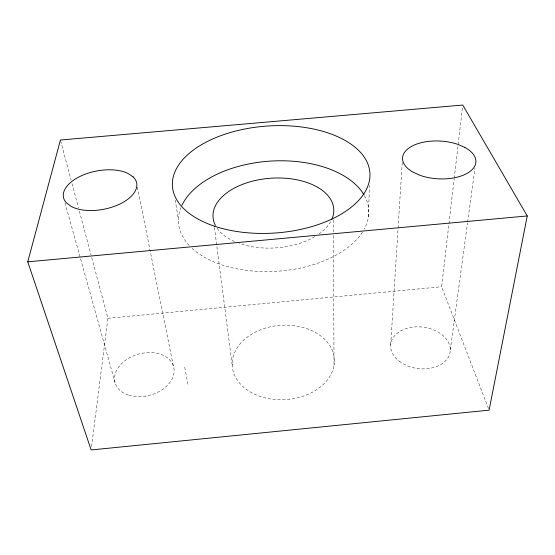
<?xml version="1.0" encoding="UTF-8"?>
<svg xmlns="http://www.w3.org/2000/svg" width="555" height="555" viewBox="0 0 555 555"><rect width="100%" height="100%" fill="white"/><g stroke="black" fill="none" stroke-linecap="round" stroke-linejoin="round"><path stroke-width="0.42" stroke-dasharray="2.77 2.08" d="M368.43 216.818L369.429 185.46M390.699 344.586L398.025 229.049M398.074 228.188L402.229 162.657M488.483 408.549L441.613 286.741L454.129 179.105M454.226 178.245L462.433 107.628M91.582 446.532L107.892 318.299L91.18 255.522M450.306 349.921L467.525 222.86M467.643 222L474.969 167.915M107.892 318.299L441.613 286.741M64.977 202.859L115.038 382.52M60.655 140.845L71.13 180.188M72.018 183.538L78.484 207.813M79.372 211.157L90.958 254.683M137.314 187.111L173.278 365.62M184.732 367.223L188.291 386.169M175.179 199.994L178.419 219.537M214.431 227.536L232.247 365.488M333.375 219.849L333.43 231.976M333.444 235.445L334.02 365.384A51.143 37.24 -3.8 0 1 252.594 393.211A51.143 37.24 -3.8 0 1 263.285 328.775A51.143 37.24 -3.8 0 1 334.02 365.384M330.704 221.584A60.502 34.923 -3.8 0 1 319.194 233.835M314.9 236.631A60.502 34.923 -3.8 0 1 239.177 243.388M234.508 241.536A60.502 34.923 -3.8 0 1 216.963 228.036M364.406 195.61A95.335 55.188 -3.8 0 1 364.142 229.264M362.394 232.205A95.335 55.188 -3.8 0 1 281.399 270.93A95.335 55.188 -3.8 0 1 191.6 247.884M189.172 245.442A95.335 55.188 -3.8 0 1 180.895 207.736M128.927 395.299A30.338 21.34 -15.3 0 0 174.131 371.115A30.338 21.34 -15.3 0 0 129.946 357.552A30.338 21.34 -15.3 0 0 128.927 395.299M399.191 361.152A29.956 20.861 7.2 0 0 449.224 355.318A29.956 20.861 7.2 0 0 413.003 327.089A29.956 20.861 7.2 0 0 399.191 361.152"/><path stroke-width="0.83" d="M527.25 215.95L489.101 410.159L91.145 449.952L27.75 261.828L60.433 140.013L462.738 105.048L527.25 215.95L27.75 261.828M215.389 225.392A60.502 34.923 -3.8 0 1 272.526 178.12A60.502 34.923 -3.8 0 1 331.855 219.28M181.957 205.288A95.335 55.188 -3.8 0 1 271.45 161.04A95.335 55.188 -3.8 0 1 363.99 194.874M464.812 147.38L457.334 144.182A36.741 18.925 3.1 0 0 410.554 146.957A36.741 18.925 3.1 0 0 412.046 171.592L419.545 175.144A36.741 18.925 3.1 0 0 468.004 172.827A36.741 18.925 3.1 0 0 464.812 147.38M133.04 176.802L127.83 173.347A37.303 19.467 -11 0 0 80.6 176.143A37.303 19.467 -11 0 0 66.149 202.554L71.137 206.398A37.303 19.467 -11 0 0 119.727 204.101A37.303 19.467 -11 0 0 133.04 176.802M214.598 226.218A98.97 53.627 -3.8 0 0 369.623 179.522A98.97 53.627 -3.8 0 0 229.277 132.846A98.97 53.627 -3.8 0 0 214.598 226.218"/></g></svg>
